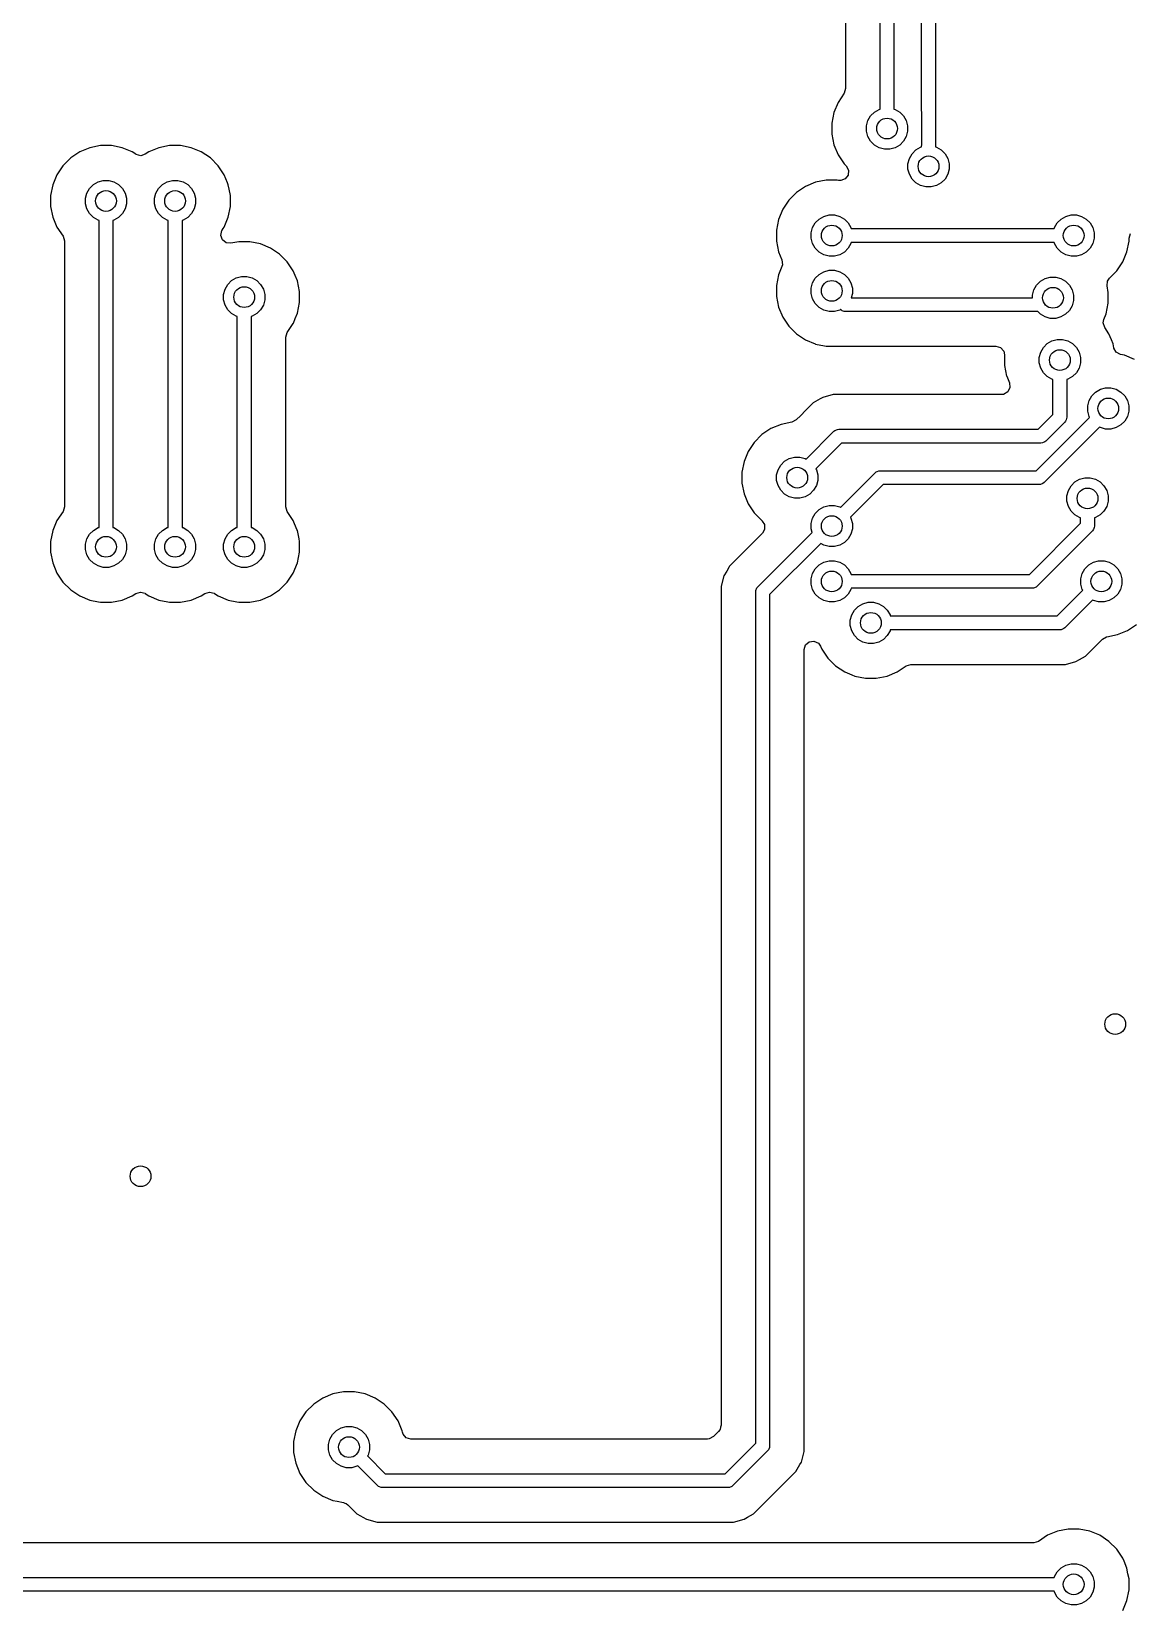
# Model space of a CAD drawing. Extents: x 2.56 to 8.39, y -5.65 to -1.26.
# Drawn here: x 5.863 to 6.488, y -4.028 to -3.132 of the extents above; entities that cross this region are included whole.
import ezdxf

# ---------------------------------------------------------------- set-up
doc = ezdxf.new("R2010")
doc.units = 0
doc.header["$MEASUREMENT"] = 0
doc.layers.add('BLACK', color=7, linetype='CONTINUOUS')

msp = doc.modelspace()

# ---------------------------------------------------------------- linework, layer by layer
at = {"layer": 'BLACK', "linetype": 'CONTINUOUS'}
for p, q in [((6.37008, -3.1773), (6.37008, -2.62209)), ((6.37795, -2.61815), (6.37795, -3.17694)), ((6.34646, -3.17607), (6.34646, -2.69061)), ((6.35433, -2.68898), (6.35433, -3.17607)), ((6.32675, -2.94763), (6.32675, -3.16432)), ((6.32593, -3.16703), (6.32246, -3.17221)), ((6.32598, -3.16696), (6.32593, -3.16703)), ((6.32675, -3.16432), (6.32598, -3.16696)), ((6.32009, -3.17795), (6.31888, -3.18404)), ((6.32246, -3.17221), (6.32009, -3.17795)), ((6.32009, -3.17795), (6.32009, -3.17795)), ((6.32246, -3.17221), (6.32246, -3.17221)), ((6.33948, -3.18262), (6.34102, -3.17995)), ((6.34102, -3.17995), (6.3432, -3.17777)), ((6.3432, -3.17777), (6.34587, -3.17623)), ((6.34587, -3.17623), (6.34646, -3.17607)), ((6.35433, -3.17607), (6.35491, -3.17623)), ((6.35491, -3.17623), (6.35758, -3.17777)), ((6.35758, -3.17777), (6.35976, -3.17995)), ((6.35976, -3.17995), (6.36131, -3.18262)), ((6.37012, -3.1777), (6.37008, -3.1773)), ((6.37012, -3.19658), (6.37012, -3.1777)), ((6.37795, -3.17694), (6.37799, -3.17734)), ((6.37799, -3.17734), (6.37799, -3.19694)), ((6.31888, -3.18404), (6.31888, -3.19025)), ((6.33868, -3.1856), (6.33948, -3.18262)), ((6.33868, -3.18868), (6.33868, -3.1856)), ((6.33948, -3.19166), (6.33868, -3.18868)), ((6.36131, -3.18262), (6.3621, -3.1856)), ((6.3621, -3.18868), (6.36131, -3.19166)), ((6.3621, -3.1856), (6.3621, -3.18868)), ((5.89632, -3.19804), (5.89058, -3.20042)), ((5.90241, -3.19683), (5.89632, -3.19804)), ((5.89632, -3.19804), (5.89632, -3.19804)), ((5.90862, -3.19683), (5.90241, -3.19683)), ((5.90241, -3.19683), (5.90241, -3.19683)), ((5.9147, -3.19804), (5.90862, -3.19683)), ((5.90862, -3.19683), (5.90862, -3.19683)), ((5.92044, -3.20042), (5.9147, -3.19804)), ((5.9147, -3.19804), (5.9147, -3.19804)), ((5.93569, -3.19804), (5.92995, -3.20042)), ((5.94178, -3.19683), (5.93569, -3.19804)), ((5.93569, -3.19804), (5.93569, -3.19804)), ((5.94799, -3.19683), (5.94178, -3.19683)), ((5.94178, -3.19683), (5.94178, -3.19683)), ((5.95407, -3.19804), (5.94799, -3.19683)), ((5.94799, -3.19683), (5.94799, -3.19683)), ((5.95981, -3.20042), (5.95407, -3.19804)), ((5.95407, -3.19804), (5.95407, -3.19804)), ((6.31888, -3.19025), (6.32009, -3.19633)), ((6.32009, -3.19633), (6.32009, -3.19633)), ((6.32009, -3.19633), (6.32246, -3.20207)), ((6.34102, -3.19433), (6.33948, -3.19166)), ((6.3432, -3.19651), (6.34102, -3.19433)), ((6.34587, -3.19805), (6.3432, -3.19651)), ((6.34885, -3.19885), (6.34587, -3.19805)), ((6.35491, -3.19805), (6.35194, -3.19885)), ((6.35758, -3.19651), (6.35491, -3.19805)), ((6.35976, -3.19433), (6.35758, -3.19651)), ((6.36131, -3.19166), (6.35976, -3.19433)), ((6.36683, -3.19929), (6.3695, -3.19775)), ((6.3695, -3.19775), (6.37008, -3.19759)), ((6.37008, -3.19698), (6.37012, -3.19658)), ((6.37008, -3.19759), (6.37008, -3.19698)), ((6.37799, -3.19694), (6.37795, -3.19734)), ((6.37795, -3.19734), (6.37795, -3.19759)), ((6.37795, -3.19759), (6.37854, -3.19775)), ((6.37854, -3.19775), (6.38121, -3.19929)), ((5.88542, -3.20387), (5.88103, -3.20826)), ((5.89058, -3.20042), (5.88542, -3.20387)), ((5.88542, -3.20387), (5.88542, -3.20387)), ((5.89058, -3.20042), (5.89058, -3.20042)), ((5.92248, -3.20178), (5.92044, -3.20042)), ((5.92044, -3.20042), (5.92044, -3.20042)), ((5.92263, -3.20188), (5.92248, -3.20178)), ((5.92528, -3.20261), (5.92263, -3.20188)), ((5.92791, -3.20178), (5.92528, -3.20261)), ((5.92995, -3.20042), (5.92791, -3.20178)), ((5.92995, -3.20042), (5.92995, -3.20042)), ((5.96497, -3.20387), (5.95981, -3.20042)), ((5.95981, -3.20042), (5.95981, -3.20042)), ((5.96936, -3.20826), (5.96497, -3.20387)), ((5.96497, -3.20387), (5.96497, -3.20387)), ((6.32246, -3.20207), (6.32246, -3.20207)), ((6.32246, -3.20207), (6.32591, -3.20723)), ((6.32591, -3.20723), (6.32591, -3.20723)), ((6.32591, -3.20723), (6.32709, -3.20841)), ((6.35194, -3.19885), (6.34885, -3.19885)), ((6.36231, -3.20712), (6.3631, -3.20414)), ((6.36231, -3.2102), (6.36231, -3.20712)), ((6.3631, -3.20414), (6.36465, -3.20147)), ((6.36465, -3.20147), (6.36683, -3.19929)), ((6.38121, -3.19929), (6.38339, -3.20147)), ((6.38339, -3.20147), (6.38493, -3.20414)), ((6.38493, -3.20414), (6.38573, -3.20712)), ((6.38573, -3.20712), (6.38573, -3.2102)), ((5.87758, -3.21342), (5.87521, -3.21915)), ((5.88103, -3.20826), (5.87758, -3.21342)), ((5.87758, -3.21342), (5.87758, -3.21342)), ((5.88103, -3.20826), (5.88103, -3.20826)), ((5.97281, -3.21342), (5.96936, -3.20826)), ((5.96936, -3.20826), (5.96936, -3.20826)), ((5.97474, -3.21808), (5.97281, -3.21342)), ((5.97281, -3.21342), (5.97281, -3.21342)), ((6.32657, -3.21577), (6.32399, -3.21673)), ((6.32822, -3.21357), (6.32657, -3.21577)), ((6.32709, -3.20841), (6.32841, -3.21083)), ((6.32841, -3.21083), (6.32822, -3.21357)), ((6.3631, -3.21318), (6.36231, -3.2102)), ((6.36465, -3.21585), (6.3631, -3.21318)), ((6.36683, -3.21803), (6.36465, -3.21585)), ((6.38339, -3.21585), (6.38121, -3.21803)), ((6.38493, -3.21318), (6.38339, -3.21585)), ((6.38573, -3.2102), (6.38493, -3.21318)), ((5.87521, -3.21915), (5.874, -3.22524)), ((5.87521, -3.21915), (5.87521, -3.21915)), ((5.8938, -3.2268), (5.8946, -3.22383)), ((5.8946, -3.22383), (5.89614, -3.22116)), ((5.89614, -3.22116), (5.89832, -3.21898)), ((5.89832, -3.21898), (5.90099, -3.21743)), ((5.90099, -3.21743), (5.90397, -3.21664)), ((5.90397, -3.21664), (5.90705, -3.21664)), ((5.90705, -3.21664), (5.91003, -3.21743)), ((5.91003, -3.21743), (5.9127, -3.21898)), ((5.9127, -3.21898), (5.91488, -3.22116)), ((5.91488, -3.22116), (5.91642, -3.22383)), ((5.91642, -3.22383), (5.91722, -3.2268)), ((5.93317, -3.2268), (5.93397, -3.22383)), ((5.93397, -3.22383), (5.93551, -3.22116)), ((5.93551, -3.22116), (5.93769, -3.21898)), ((5.93769, -3.21898), (5.94036, -3.21743)), ((5.94036, -3.21743), (5.94334, -3.21664)), ((5.94334, -3.21664), (5.94642, -3.21664)), ((5.94642, -3.21664), (5.9494, -3.21743)), ((5.9494, -3.21743), (5.95207, -3.21898)), ((5.95207, -3.21898), (5.95425, -3.22116)), ((5.95425, -3.22116), (5.95579, -3.22383)), ((5.95579, -3.22383), (5.95659, -3.2268)), ((5.97519, -3.21915), (5.97474, -3.21808)), ((5.97566, -3.22154), (5.97519, -3.21915)), ((5.9764, -3.22524), (5.97566, -3.22154)), ((6.29881, -3.22355), (6.29442, -3.22794)), ((6.30397, -3.2201), (6.29881, -3.22355)), ((6.29881, -3.22355), (6.29881, -3.22355)), ((6.3097, -3.21773), (6.30397, -3.2201)), ((6.30397, -3.2201), (6.30397, -3.2201)), ((6.30971, -3.21773), (6.3097, -3.21773)), ((6.31579, -3.21652), (6.30971, -3.21773)), ((6.322, -3.21652), (6.31579, -3.21652)), ((6.31579, -3.21652), (6.31579, -3.21652)), ((6.32269, -3.21665), (6.322, -3.21652)), ((6.322, -3.21652), (6.322, -3.21652)), ((6.32399, -3.21673), (6.32269, -3.21665)), ((6.3695, -3.21957), (6.36683, -3.21803)), ((6.37247, -3.22037), (6.3695, -3.21957)), ((6.37556, -3.22037), (6.37247, -3.22037)), ((6.37854, -3.21957), (6.37556, -3.22037)), ((6.38121, -3.21803), (6.37854, -3.21957)), ((5.874, -3.22524), (5.874, -3.23145)), ((5.874, -3.23145), (5.87521, -3.23754)), ((5.8938, -3.22989), (5.8938, -3.2268)), ((5.8946, -3.23287), (5.8938, -3.22989)), ((5.89614, -3.23554), (5.8946, -3.23287)), ((5.91642, -3.23287), (5.91488, -3.23554)), ((5.91722, -3.22989), (5.91642, -3.23287)), ((5.91722, -3.2268), (5.91722, -3.22989)), ((5.93317, -3.22989), (5.93317, -3.2268)), ((5.93397, -3.23287), (5.93317, -3.22989)), ((5.93551, -3.23554), (5.93397, -3.23287)), ((5.95579, -3.23287), (5.95425, -3.23554)), ((5.95659, -3.22989), (5.95579, -3.23287)), ((5.95659, -3.2268), (5.95659, -3.22989)), ((5.97519, -3.23754), (5.9764, -3.23145)), ((5.9764, -3.23145), (5.9764, -3.22524)), ((5.9764, -3.22524), (5.9764, -3.22524)), ((5.9764, -3.22524), (5.9764, -3.22524)), ((6.29097, -3.2331), (6.28859, -3.23884)), ((6.29442, -3.22794), (6.29097, -3.2331)), ((6.29097, -3.2331), (6.29097, -3.2331)), ((6.29442, -3.22794), (6.29442, -3.22794)), ((5.87521, -3.23754), (5.87521, -3.23754)), ((5.87521, -3.23754), (5.87758, -3.24327)), ((5.89832, -3.23772), (5.89614, -3.23554)), ((5.90099, -3.23926), (5.89832, -3.23772)), ((5.90157, -3.23941), (5.90099, -3.23926)), ((5.90157, -3.41413), (5.90157, -3.23941)), ((5.91003, -3.23926), (5.90945, -3.23941)), ((5.90945, -3.23941), (5.90945, -3.41413)), ((5.9127, -3.23772), (5.91003, -3.23926)), ((5.91488, -3.23554), (5.9127, -3.23772)), ((5.93769, -3.23772), (5.93551, -3.23554)), ((5.94036, -3.23926), (5.93769, -3.23772)), ((5.94094, -3.23941), (5.94036, -3.23926)), ((5.94094, -3.41413), (5.94094, -3.23941)), ((5.9494, -3.23926), (5.94882, -3.23941)), ((5.94882, -3.23941), (5.94882, -3.41413)), ((5.95207, -3.23772), (5.9494, -3.23926)), ((5.95425, -3.23554), (5.95207, -3.23772)), ((5.97281, -3.24327), (5.97519, -3.23754)), ((6.28859, -3.23884), (6.28738, -3.24493)), ((6.28859, -3.23884), (6.28859, -3.23884)), ((6.30799, -3.24351), (6.30953, -3.24084)), ((6.30953, -3.24084), (6.31171, -3.23866)), ((6.31171, -3.23866), (6.31438, -3.23712)), ((6.31438, -3.23712), (6.31736, -3.23632)), ((6.31736, -3.23632), (6.32044, -3.23632)), ((6.32044, -3.23632), (6.32342, -3.23712)), ((6.32342, -3.23712), (6.32609, -3.23866)), ((6.32609, -3.23866), (6.32827, -3.24084)), ((6.32827, -3.24084), (6.32981, -3.24351)), ((6.44578, -3.24351), (6.44732, -3.24084)), ((6.44732, -3.24084), (6.4495, -3.23866)), ((6.4495, -3.23866), (6.45217, -3.23712)), ((6.45217, -3.23712), (6.45515, -3.23632)), ((6.45515, -3.23632), (6.45823, -3.23632)), ((6.45823, -3.23632), (6.46121, -3.23712)), ((6.46121, -3.23712), (6.46388, -3.23866)), ((6.46388, -3.23866), (6.46606, -3.24084)), ((6.46606, -3.24084), (6.4676, -3.24351)), ((5.87758, -3.24327), (5.87758, -3.24328)), ((5.87758, -3.24328), (5.88105, -3.24846)), ((5.88105, -3.24846), (5.88187, -3.25108)), ((5.88187, -3.25108), (5.88187, -3.25117)), ((5.88187, -3.25117), (5.88187, -3.40237)), ((5.97088, -3.24791), (5.97152, -3.24523)), ((5.9718, -3.2505), (5.97088, -3.24791)), ((5.97152, -3.24523), (5.9717, -3.24494)), ((5.9717, -3.24494), (5.97232, -3.24401)), ((5.97397, -3.25219), (5.9718, -3.2505)), ((5.97232, -3.24401), (5.97281, -3.24327)), ((5.98115, -3.25156), (5.97671, -3.25244)), ((5.98736, -3.25156), (5.98115, -3.25156)), ((5.98115, -3.25156), (5.98115, -3.25156)), ((5.99344, -3.25277), (5.98736, -3.25156)), ((5.98736, -3.25156), (5.98736, -3.25156)), ((6.28738, -3.24493), (6.28738, -3.25114)), ((6.28738, -3.25114), (6.28859, -3.25722)), ((6.30719, -3.24649), (6.30799, -3.24351)), ((6.30719, -3.24957), (6.30719, -3.24649)), ((6.30799, -3.25255), (6.30719, -3.24957)), ((6.32981, -3.24351), (6.32997, -3.24409)), ((6.32997, -3.25197), (6.32981, -3.25255)), ((6.32997, -3.24409), (6.44562, -3.24409)), ((6.44562, -3.25197), (6.32997, -3.25197)), ((6.44562, -3.24409), (6.44578, -3.24351)), ((6.44578, -3.25255), (6.44562, -3.25197)), ((6.4676, -3.24351), (6.4684, -3.24649)), ((6.4684, -3.24957), (6.4676, -3.25255)), ((6.4684, -3.24649), (6.4684, -3.24957)), ((6.487, -3.25722), (6.48821, -3.25114)), ((6.48821, -3.24956), (6.48898, -3.24693)), ((6.48821, -3.25114), (6.48821, -3.24956)), ((5.97671, -3.25244), (5.97397, -3.25219)), ((5.99918, -3.25514), (5.99344, -3.25277)), ((5.99344, -3.25277), (5.99344, -3.25277)), ((6.00434, -3.25859), (5.99918, -3.25514)), ((5.99918, -3.25514), (5.99918, -3.25514)), ((6.00873, -3.26298), (6.00434, -3.25859)), ((6.00434, -3.25859), (6.00434, -3.25859)), ((6.28859, -3.25722), (6.28859, -3.25722)), ((6.28859, -3.25722), (6.29053, -3.26191)), ((6.30953, -3.25522), (6.30799, -3.25255)), ((6.31171, -3.2574), (6.30953, -3.25522)), ((6.31438, -3.25894), (6.31171, -3.2574)), ((6.31736, -3.25974), (6.31438, -3.25894)), ((6.32044, -3.25974), (6.31736, -3.25974)), ((6.32342, -3.25894), (6.32044, -3.25974)), ((6.32609, -3.2574), (6.32342, -3.25894)), ((6.32827, -3.25522), (6.32609, -3.2574)), ((6.32981, -3.25255), (6.32827, -3.25522)), ((6.44732, -3.25522), (6.44578, -3.25255)), ((6.4495, -3.2574), (6.44732, -3.25522)), ((6.45217, -3.25894), (6.4495, -3.2574)), ((6.45515, -3.25974), (6.45217, -3.25894)), ((6.45823, -3.25974), (6.45515, -3.25974)), ((6.46121, -3.25894), (6.45823, -3.25974)), ((6.46388, -3.2574), (6.46121, -3.25894)), ((6.46606, -3.25522), (6.46388, -3.2574)), ((6.4676, -3.25255), (6.46606, -3.25522)), ((6.48462, -3.26296), (6.487, -3.25722)), ((6.01218, -3.26814), (6.00873, -3.26298)), ((6.00873, -3.26298), (6.00873, -3.26298)), ((6.01328, -3.2708), (6.01218, -3.26814)), ((6.01218, -3.26814), (6.01218, -3.26814)), ((6.29053, -3.26565), (6.28859, -3.27033)), ((6.29053, -3.26191), (6.29083, -3.26465)), ((6.29083, -3.26465), (6.29053, -3.26565)), ((6.31171, -3.27016), (6.31438, -3.26862)), ((6.31438, -3.26862), (6.31736, -3.26782)), ((6.31736, -3.26782), (6.32044, -3.26782)), ((6.32044, -3.26782), (6.32342, -3.26862)), ((6.32342, -3.26862), (6.32609, -3.27016)), ((6.477, -3.27229), (6.48117, -3.26812)), ((6.48117, -3.26812), (6.48462, -3.26296)), ((5.97254, -3.28153), (5.97334, -3.27855)), ((5.97334, -3.27855), (5.97488, -3.27588)), ((5.97488, -3.27588), (5.97706, -3.2737)), ((5.97706, -3.2737), (5.97973, -3.27216)), ((5.97973, -3.27216), (5.98271, -3.27136)), ((5.98271, -3.27136), (5.98579, -3.27136)), ((5.98579, -3.27136), (5.98877, -3.27216)), ((5.98877, -3.27216), (5.99144, -3.2737)), ((5.99144, -3.2737), (5.99362, -3.27588)), ((5.99362, -3.27588), (5.99516, -3.27855)), ((5.99516, -3.27855), (5.99596, -3.28153)), ((6.01456, -3.27388), (6.01328, -3.2708)), ((6.01513, -3.27678), (6.01456, -3.27388)), ((6.01577, -3.27997), (6.01513, -3.27678)), ((6.28859, -3.27034), (6.28738, -3.27642)), ((6.28738, -3.27642), (6.28738, -3.28263)), ((6.28859, -3.27033), (6.28859, -3.27034)), ((6.30719, -3.27799), (6.30799, -3.27501)), ((6.30719, -3.28107), (6.30719, -3.27799)), ((6.30799, -3.27501), (6.30953, -3.27234)), ((6.30953, -3.27234), (6.31171, -3.27016)), ((6.32609, -3.27016), (6.32827, -3.27234)), ((6.32827, -3.27234), (6.32981, -3.27501)), ((6.32981, -3.27501), (6.33061, -3.27799)), ((6.33061, -3.27799), (6.33061, -3.28107)), ((6.43317, -3.28192), (6.43397, -3.27894)), ((6.43397, -3.27894), (6.43551, -3.27627)), ((6.43551, -3.27627), (6.43769, -3.27409)), ((6.43769, -3.27409), (6.44036, -3.27255)), ((6.44036, -3.27255), (6.44334, -3.27175)), ((6.44334, -3.27175), (6.44642, -3.27175)), ((6.44642, -3.27175), (6.4494, -3.27255)), ((6.4494, -3.27255), (6.45207, -3.27409)), ((6.45207, -3.27409), (6.45425, -3.27627)), ((6.45425, -3.27627), (6.45579, -3.27894)), ((6.45579, -3.27894), (6.45659, -3.28192)), ((6.47567, -3.27669), (6.47591, -3.27395)), ((6.4764, -3.28036), (6.47567, -3.27669)), ((6.47591, -3.27395), (6.477, -3.27229)), ((5.97254, -3.28461), (5.97254, -3.28153)), ((5.97334, -3.28759), (5.97254, -3.28461)), ((5.97488, -3.29026), (5.97334, -3.28759)), ((5.99516, -3.28759), (5.99362, -3.29026)), ((5.99596, -3.28461), (5.99516, -3.28759)), ((5.99596, -3.28153), (5.99596, -3.28461)), ((6.01456, -3.29226), (6.01577, -3.28617)), ((6.01577, -3.28617), (6.01577, -3.27997)), ((6.01577, -3.27997), (6.01577, -3.27997)), ((6.01577, -3.27997), (6.01577, -3.27997)), ((6.28738, -3.28263), (6.28859, -3.28872)), ((6.30799, -3.28405), (6.30719, -3.28107)), ((6.30953, -3.28672), (6.30799, -3.28405)), ((6.31171, -3.2889), (6.30953, -3.28672)), ((6.33061, -3.28107), (6.32997, -3.28346)), ((6.32997, -3.28346), (6.43317, -3.28346)), ((6.43317, -3.28346), (6.43317, -3.28192)), ((6.45659, -3.28501), (6.45579, -3.28798)), ((6.45659, -3.28192), (6.45659, -3.28501)), ((6.47519, -3.29266), (6.4764, -3.28657)), ((6.4764, -3.28657), (6.4764, -3.28036)), ((6.4764, -3.28036), (6.4764, -3.28036)), ((5.97706, -3.29244), (5.97488, -3.29026)), ((5.97973, -3.29398), (5.97706, -3.29244)), ((5.98031, -3.29414), (5.97973, -3.29398)), ((5.98031, -3.41413), (5.98031, -3.29414)), ((5.98877, -3.29398), (5.98819, -3.29414)), ((5.98819, -3.29414), (5.98819, -3.41413)), ((5.99144, -3.29244), (5.98877, -3.29398)), ((5.99362, -3.29026), (5.99144, -3.29244)), ((6.01225, -3.29783), (6.01335, -3.29517)), ((6.01335, -3.29517), (6.01456, -3.29226)), ((6.28859, -3.28872), (6.28859, -3.28872)), ((6.28859, -3.28872), (6.29097, -3.29446)), ((6.29097, -3.29446), (6.29097, -3.29446)), ((6.29097, -3.29446), (6.29442, -3.29962)), ((6.31438, -3.29044), (6.31171, -3.2889)), ((6.31736, -3.29124), (6.31438, -3.29044)), ((6.32044, -3.29124), (6.31736, -3.29124)), ((6.32342, -3.29044), (6.32044, -3.29124)), ((6.32394, -3.29014), (6.32342, -3.29044)), ((6.32399, -3.29019), (6.32394, -3.29014)), ((6.32458, -3.29068), (6.32399, -3.29019)), ((6.32487, -3.29079), (6.32458, -3.29068)), ((6.326, -3.29126), (6.32487, -3.29079)), ((6.32677, -3.29134), (6.326, -3.29126)), ((6.4362, -3.29134), (6.32677, -3.29134)), ((6.43769, -3.29283), (6.4362, -3.29134)), ((6.44036, -3.29438), (6.43769, -3.29283)), ((6.44334, -3.29517), (6.44036, -3.29438)), ((6.44642, -3.29517), (6.44334, -3.29517)), ((6.4494, -3.29438), (6.44642, -3.29517)), ((6.45207, -3.29283), (6.4494, -3.29438)), ((6.45425, -3.29065), (6.45207, -3.29283)), ((6.45579, -3.28798), (6.45425, -3.29065)), ((6.47352, -3.29774), (6.47389, -3.29579)), ((6.47389, -3.29579), (6.47519, -3.29266)), ((6.00789, -3.3059), (6.00867, -3.30326)), ((6.00867, -3.30326), (6.00872, -3.30318)), ((6.00872, -3.30318), (6.01018, -3.30099)), ((6.01018, -3.30099), (6.01218, -3.298)), ((6.01218, -3.298), (6.01225, -3.29783)), ((6.29442, -3.29962), (6.29442, -3.29962)), ((6.29442, -3.29962), (6.29881, -3.30401)), ((6.29881, -3.30401), (6.29881, -3.30401)), ((6.29881, -3.30401), (6.30397, -3.30746)), ((6.47434, -3.30037), (6.47352, -3.29774)), ((6.47675, -3.30397), (6.47434, -3.30037)), ((6.47819, -3.30746), (6.47675, -3.30397)), ((6.47675, -3.30397), (6.47675, -3.30397)), ((6.00789, -3.40237), (6.00789, -3.3059)), ((6.30397, -3.30746), (6.30397, -3.30746)), ((6.30397, -3.30746), (6.3094, -3.3097)), ((6.3094, -3.3097), (6.3097, -3.30983)), ((6.3097, -3.30983), (6.31484, -3.31085)), ((6.31484, -3.31085), (6.31579, -3.31104)), ((6.31579, -3.31104), (6.31579, -3.31104)), ((6.31579, -3.31104), (6.31579, -3.31104)), ((6.31579, -3.31104), (6.322, -3.31104)), ((6.322, -3.31104), (6.32224, -3.31102)), ((6.32224, -3.31102), (6.32224, -3.31106)), ((6.32224, -3.31106), (6.32346, -3.31102)), ((6.32346, -3.31102), (6.32366, -3.31104)), ((6.32366, -3.31104), (6.32366, -3.31104)), ((6.32366, -3.31104), (6.32366, -3.31104)), ((6.32366, -3.31104), (6.41242, -3.31104)), ((6.41242, -3.31104), (6.41506, -3.31182)), ((6.41506, -3.31182), (6.41686, -3.3139)), ((6.41686, -3.3139), (6.4173, -3.31593)), ((6.43711, -3.31736), (6.43791, -3.31438)), ((6.43791, -3.31438), (6.43945, -3.31171)), ((6.43945, -3.31171), (6.44163, -3.30953)), ((6.44163, -3.30953), (6.4443, -3.30799)), ((6.4443, -3.30799), (6.44728, -3.30719)), ((6.44728, -3.30719), (6.45036, -3.30719)), ((6.45036, -3.30719), (6.45334, -3.30799)), ((6.45334, -3.30799), (6.45601, -3.30953)), ((6.45601, -3.30953), (6.45819, -3.31171)), ((6.45819, -3.31171), (6.45973, -3.31438)), ((6.45973, -3.31438), (6.46053, -3.31736)), ((6.47912, -3.3097), (6.47819, -3.30746)), ((6.47956, -3.31188), (6.47912, -3.3097)), ((6.47959, -3.31205), (6.47956, -3.31188)), ((6.48095, -3.31444), (6.47959, -3.31205)), ((6.48339, -3.31572), (6.48095, -3.31444)), ((6.4173, -3.31593), (6.4173, -3.322)), ((6.4173, -3.322), (6.41849, -3.32798)), ((6.43711, -3.32044), (6.43711, -3.31736)), ((6.43791, -3.32342), (6.43711, -3.32044)), ((6.43945, -3.32609), (6.43791, -3.32342)), ((6.45973, -3.32342), (6.45819, -3.32609)), ((6.46053, -3.32044), (6.45973, -3.32342)), ((6.46053, -3.31736), (6.46053, -3.32044)), ((6.48557, -3.31615), (6.48339, -3.31572)), ((6.49131, -3.31853), (6.48557, -3.31615)), ((6.48557, -3.31615), (6.48557, -3.31615)), ((6.41849, -3.32798), (6.41851, -3.32809)), ((6.41851, -3.32809), (6.41965, -3.33084)), ((6.41965, -3.33084), (6.42006, -3.33181)), ((6.42006, -3.33181), (6.42035, -3.33455)), ((6.44163, -3.32827), (6.43945, -3.32609)), ((6.4443, -3.32981), (6.44163, -3.32827)), ((6.44488, -3.32997), (6.4443, -3.32981)), ((6.44488, -3.34982), (6.44488, -3.32997)), ((6.45334, -3.32981), (6.45276, -3.32997)), ((6.45276, -3.32997), (6.45276, -3.35145)), ((6.45601, -3.32827), (6.45334, -3.32981)), ((6.45819, -3.32609), (6.45601, -3.32827)), ((6.31222, -3.34104), (6.30832, -3.34329)), ((6.31371, -3.34017), (6.31222, -3.34104)), ((6.31222, -3.34104), (6.31222, -3.34104)), ((6.31972, -3.33856), (6.31371, -3.34017)), ((6.41555, -3.33856), (6.31972, -3.33856)), ((6.41675, -3.33841), (6.41555, -3.33856)), ((6.41912, -3.33701), (6.41675, -3.33841)), ((6.42035, -3.33455), (6.41912, -3.33701)), ((6.46547, -3.34194), (6.46701, -3.33927)), ((6.46701, -3.33927), (6.46919, -3.33709)), ((6.46919, -3.33709), (6.47186, -3.33554)), ((6.47186, -3.33554), (6.47484, -3.33475)), ((6.47484, -3.33475), (6.47792, -3.33475)), ((6.47792, -3.33475), (6.4809, -3.33554)), ((6.4809, -3.33554), (6.48357, -3.33709)), ((6.48357, -3.33709), (6.48575, -3.33927)), ((6.48575, -3.33927), (6.48729, -3.34194)), ((6.30121, -3.35039), (6.29864, -3.35297)), ((6.30392, -3.34769), (6.30121, -3.35039)), ((6.30832, -3.34329), (6.30392, -3.34769)), ((6.30392, -3.34769), (6.30392, -3.34769)), ((6.30392, -3.34769), (6.30392, -3.34769)), ((6.30832, -3.34329), (6.30832, -3.34329)), ((6.43643, -3.35827), (6.44488, -3.34982)), ((6.46467, -3.34492), (6.46547, -3.34194)), ((6.46467, -3.348), (6.46467, -3.34492)), ((6.46547, -3.35098), (6.46467, -3.348)), ((6.48729, -3.34194), (6.48809, -3.34492)), ((6.48809, -3.348), (6.48729, -3.35098)), ((6.48809, -3.34492), (6.48809, -3.348)), ((6.28428, -3.3579), (6.27912, -3.36135)), ((6.29002, -3.35552), (6.28428, -3.3579)), ((6.28428, -3.3579), (6.28428, -3.3579)), ((6.29614, -3.35431), (6.29002, -3.35552)), ((6.29002, -3.35552), (6.29002, -3.35552)), ((6.29622, -3.35429), (6.29614, -3.35431)), ((6.29864, -3.35297), (6.29622, -3.35429)), ((6.30426, -3.37522), (6.32005, -3.35942)), ((6.32005, -3.35942), (6.32065, -3.35893)), ((6.32065, -3.35893), (6.32207, -3.35834)), ((6.32207, -3.35834), (6.32283, -3.35827)), ((6.32283, -3.35827), (6.43643, -3.35827)), ((6.43538, -3.38189), (6.46577, -3.3515)), ((6.47134, -3.35707), (6.43979, -3.38861)), ((6.4516, -3.35423), (6.44085, -3.36499)), ((6.45209, -3.35364), (6.4516, -3.35423)), ((6.45238, -3.35294), (6.45209, -3.35364)), ((6.45268, -3.35222), (6.45238, -3.35294)), ((6.45276, -3.35145), (6.45268, -3.35222)), ((6.46577, -3.3515), (6.46547, -3.35098)), ((6.47186, -3.35737), (6.47134, -3.35707)), ((6.47484, -3.35817), (6.47186, -3.35737)), ((6.47792, -3.35817), (6.47484, -3.35817)), ((6.4809, -3.35737), (6.47792, -3.35817)), ((6.48357, -3.35583), (6.4809, -3.35737)), ((6.48575, -3.35365), (6.48357, -3.35583)), ((6.48729, -3.35098), (6.48575, -3.35365)), ((6.27473, -3.36574), (6.27128, -3.3709)), ((6.27912, -3.36135), (6.27473, -3.36574)), ((6.27473, -3.36574), (6.27473, -3.36574)), ((6.27912, -3.36135), (6.27912, -3.36135)), ((6.32447, -3.36614), (6.30982, -3.38078)), ((6.43806, -3.36614), (6.32447, -3.36614)), ((6.43883, -3.36607), (6.43806, -3.36614)), ((6.44025, -3.36548), (6.43883, -3.36607)), ((6.44085, -3.36499), (6.44025, -3.36548)), ((6.26891, -3.37663), (6.2677, -3.38272)), ((6.27128, -3.3709), (6.26891, -3.37663)), ((6.26891, -3.37663), (6.26891, -3.37663)), ((6.27128, -3.3709), (6.27128, -3.3709)), ((6.28984, -3.37864), (6.29202, -3.37646)), ((6.29202, -3.37646), (6.29469, -3.37491)), ((6.29469, -3.37491), (6.29767, -3.37412)), ((6.29767, -3.37412), (6.30075, -3.37412)), ((6.30075, -3.37412), (6.30373, -3.37491)), ((6.30373, -3.37491), (6.30426, -3.37522)), ((6.2677, -3.38272), (6.2677, -3.38893)), ((6.2875, -3.38429), (6.2883, -3.38131)), ((6.2875, -3.38737), (6.2875, -3.38429)), ((6.2883, -3.38131), (6.28984, -3.37864)), ((6.30982, -3.38078), (6.31012, -3.38131)), ((6.31012, -3.38131), (6.31092, -3.38429)), ((6.31092, -3.38429), (6.31092, -3.38737)), ((6.32394, -3.40278), (6.34367, -3.38304)), ((6.34367, -3.38304), (6.34427, -3.38255)), ((6.34427, -3.38255), (6.34468, -3.38238)), ((6.34468, -3.38238), (6.34569, -3.38197)), ((6.34569, -3.38197), (6.34646, -3.38189)), ((6.34646, -3.38189), (6.43538, -3.38189)), ((6.46005, -3.38673), (6.46303, -3.38593)), ((6.46303, -3.38593), (6.46611, -3.38593)), ((6.46611, -3.38593), (6.46909, -3.38673)), ((6.2677, -3.38893), (6.26891, -3.39502)), ((6.26891, -3.39502), (6.26891, -3.39502)), ((6.26891, -3.39502), (6.27128, -3.40075)), ((6.2883, -3.39035), (6.2875, -3.38737)), ((6.28984, -3.39302), (6.2883, -3.39035)), ((6.29202, -3.3952), (6.28984, -3.39302)), ((6.29469, -3.39674), (6.29202, -3.3952)), ((6.3064, -3.3952), (6.30373, -3.39674)), ((6.30858, -3.39302), (6.3064, -3.3952)), ((6.31012, -3.39035), (6.30858, -3.39302)), ((6.31092, -3.38737), (6.31012, -3.39035)), ((6.34809, -3.38976), (6.32951, -3.40834)), ((6.43701, -3.38976), (6.34809, -3.38976)), ((6.43778, -3.38969), (6.43701, -3.38976)), ((6.4392, -3.3891), (6.43778, -3.38969)), ((6.43979, -3.38861), (6.4392, -3.3891)), ((6.45286, -3.3961), (6.45365, -3.39312)), ((6.45365, -3.39312), (6.4552, -3.39045)), ((6.4552, -3.39045), (6.45738, -3.38827)), ((6.45738, -3.38827), (6.46005, -3.38673)), ((6.46909, -3.38673), (6.47176, -3.38827)), ((6.47176, -3.38827), (6.47394, -3.39045)), ((6.47394, -3.39045), (6.47548, -3.39312)), ((6.47548, -3.39312), (6.47628, -3.3961)), ((5.88187, -3.40237), (5.8811, -3.40501)), ((6.00789, -3.40246), (6.00789, -3.40237)), ((6.00872, -3.40508), (6.00789, -3.40246)), ((6.27128, -3.40075), (6.27128, -3.40076)), ((6.27128, -3.40076), (6.27473, -3.40592)), ((6.29767, -3.39754), (6.29469, -3.39674)), ((6.30075, -3.39754), (6.29767, -3.39754)), ((6.30373, -3.39674), (6.30075, -3.39754)), ((6.30953, -3.4062), (6.31171, -3.40402)), ((6.31171, -3.40402), (6.31438, -3.40247)), ((6.31438, -3.40247), (6.31736, -3.40168)), ((6.31736, -3.40168), (6.32044, -3.40168)), ((6.32044, -3.40168), (6.32342, -3.40247)), ((6.32342, -3.40247), (6.32394, -3.40278)), ((6.45286, -3.39918), (6.45286, -3.3961)), ((6.45365, -3.40216), (6.45286, -3.39918)), ((6.4552, -3.40483), (6.45365, -3.40216)), ((6.47548, -3.40216), (6.47394, -3.40483)), ((6.47628, -3.39918), (6.47548, -3.40216)), ((6.47628, -3.3961), (6.47628, -3.39918)), ((5.87758, -3.41027), (5.87521, -3.416)), ((5.88105, -3.40508), (5.87758, -3.41027)), ((5.87758, -3.41027), (5.87758, -3.41027)), ((5.8811, -3.40501), (5.88105, -3.40508)), ((6.01218, -3.41027), (6.00872, -3.40508)), ((6.01425, -3.41527), (6.01218, -3.41027)), ((6.01218, -3.41027), (6.01218, -3.41027)), ((6.27473, -3.40592), (6.27473, -3.40592)), ((6.27473, -3.40592), (6.27929, -3.41048)), ((6.27929, -3.41048), (6.27924, -3.41053)), ((6.27924, -3.41053), (6.2806, -3.41252)), ((6.2806, -3.41252), (6.28067, -3.41527)), ((6.30719, -3.41184), (6.30799, -3.40887)), ((6.30719, -3.41493), (6.30719, -3.41184)), ((6.30799, -3.40887), (6.30953, -3.4062)), ((6.32951, -3.40834), (6.32981, -3.40887)), ((6.32981, -3.40887), (6.33061, -3.41184)), ((6.33061, -3.41184), (6.33061, -3.41493)), ((6.43144, -3.44094), (6.46063, -3.41175)), ((6.45738, -3.40701), (6.4552, -3.40483)), ((6.46005, -3.40855), (6.45738, -3.40701)), ((6.46063, -3.40871), (6.46005, -3.40855)), ((6.46063, -3.41175), (6.46063, -3.40871)), ((6.46909, -3.40855), (6.4685, -3.40871)), ((6.4685, -3.40871), (6.4685, -3.41339)), ((6.47176, -3.40701), (6.46909, -3.40855)), ((6.47394, -3.40483), (6.47176, -3.40701)), ((5.87521, -3.416), (5.874, -3.42209)), ((5.874, -3.42209), (5.874, -3.4283)), ((5.87521, -3.416), (5.87521, -3.416)), ((5.8938, -3.42366), (5.8946, -3.42068)), ((5.8946, -3.42068), (5.89614, -3.41801)), ((5.89614, -3.41801), (5.89832, -3.41583)), ((5.89832, -3.41583), (5.90099, -3.41428)), ((5.90099, -3.41428), (5.90157, -3.41413)), ((5.90945, -3.41413), (5.91003, -3.41428)), ((5.91003, -3.41428), (5.9127, -3.41583)), ((5.9127, -3.41583), (5.91488, -3.41801)), ((5.91488, -3.41801), (5.91642, -3.42068)), ((5.91642, -3.42068), (5.91722, -3.42366)), ((5.93317, -3.42366), (5.93397, -3.42068)), ((5.93397, -3.42068), (5.93551, -3.41801)), ((5.93551, -3.41801), (5.93769, -3.41583)), ((5.93769, -3.41583), (5.94036, -3.41428)), ((5.94036, -3.41428), (5.94094, -3.41413)), ((5.94882, -3.41413), (5.9494, -3.41428)), ((5.9494, -3.41428), (5.95207, -3.41583)), ((5.95207, -3.41583), (5.95425, -3.41801)), ((5.95425, -3.41801), (5.95579, -3.42068)), ((5.95579, -3.42068), (5.95659, -3.42366)), ((5.97254, -3.42366), (5.97334, -3.42068)), ((5.97334, -3.42068), (5.97488, -3.41801)), ((5.97488, -3.41801), (5.97706, -3.41583)), ((5.97706, -3.41583), (5.97973, -3.41428)), ((5.97973, -3.41428), (5.98031, -3.41413)), ((5.98819, -3.41413), (5.98877, -3.41428)), ((5.98877, -3.41428), (5.99144, -3.41583)), ((5.99144, -3.41583), (5.99362, -3.41801)), ((5.99362, -3.41801), (5.99516, -3.42068)), ((5.99516, -3.42068), (5.99596, -3.42366)), ((6.01456, -3.416), (6.01425, -3.41527)), ((6.0155, -3.42073), (6.01456, -3.416)), ((6.01577, -3.42209), (6.0155, -3.42073)), ((6.01577, -3.4283), (6.01577, -3.42209)), ((6.01577, -3.42209), (6.01577, -3.42209)), ((6.01577, -3.42209), (6.01577, -3.42209)), ((6.27941, -3.41748), (6.26501, -3.43187)), ((6.27674, -3.44801), (6.30774, -3.41701)), ((6.28067, -3.41527), (6.27941, -3.41748)), ((6.30774, -3.41701), (6.30719, -3.41493)), ((6.32827, -3.42058), (6.32609, -3.42276)), ((6.32981, -3.41791), (6.32827, -3.42058)), ((6.33061, -3.41493), (6.32981, -3.41791)), ((6.46735, -3.41617), (6.43585, -3.44767)), ((6.46784, -3.41557), (6.46735, -3.41617)), ((6.46796, -3.41527), (6.46784, -3.41557)), ((6.46843, -3.41415), (6.46796, -3.41527)), ((6.4685, -3.41339), (6.46843, -3.41415)), ((5.874, -3.4283), (5.87521, -3.43439)), ((5.8938, -3.42674), (5.8938, -3.42366)), ((5.8946, -3.42972), (5.8938, -3.42674)), ((5.89614, -3.43239), (5.8946, -3.42972)), ((5.91642, -3.42972), (5.91488, -3.43239)), ((5.91722, -3.42674), (5.91642, -3.42972)), ((5.91722, -3.42366), (5.91722, -3.42674)), ((5.93317, -3.42674), (5.93317, -3.42366)), ((5.93397, -3.42972), (5.93317, -3.42674)), ((5.93551, -3.43239), (5.93397, -3.42972)), ((5.95579, -3.42972), (5.95425, -3.43239)), ((5.95659, -3.42674), (5.95579, -3.42972)), ((5.95659, -3.42366), (5.95659, -3.42674)), ((5.97254, -3.42674), (5.97254, -3.42366)), ((5.97334, -3.42972), (5.97254, -3.42674)), ((5.97488, -3.43239), (5.97334, -3.42972)), ((5.99516, -3.42972), (5.99362, -3.43239)), ((5.99596, -3.42674), (5.99516, -3.42972)), ((5.99596, -3.42366), (5.99596, -3.42674)), ((6.01456, -3.43439), (6.01577, -3.4283)), ((6.31261, -3.42328), (6.28346, -3.45242)), ((6.31438, -3.4243), (6.31261, -3.42328)), ((6.31736, -3.4251), (6.31438, -3.4243)), ((6.32044, -3.4251), (6.31736, -3.4251)), ((6.32342, -3.4243), (6.32044, -3.4251)), ((6.32609, -3.42276), (6.32342, -3.4243)), ((5.87521, -3.43439), (5.87521, -3.43439)), ((5.87521, -3.43439), (5.87758, -3.44012)), ((5.87758, -3.44012), (5.87758, -3.44013)), ((5.87758, -3.44013), (5.88103, -3.44529)), ((5.89832, -3.43457), (5.89614, -3.43239)), ((5.90099, -3.43611), (5.89832, -3.43457)), ((5.90397, -3.43691), (5.90099, -3.43611)), ((5.90705, -3.43691), (5.90397, -3.43691)), ((5.91003, -3.43611), (5.90705, -3.43691)), ((5.9127, -3.43457), (5.91003, -3.43611)), ((5.91488, -3.43239), (5.9127, -3.43457)), ((5.93769, -3.43457), (5.93551, -3.43239)), ((5.94036, -3.43611), (5.93769, -3.43457)), ((5.94334, -3.43691), (5.94036, -3.43611)), ((5.94642, -3.43691), (5.94334, -3.43691)), ((5.9494, -3.43611), (5.94642, -3.43691)), ((5.95207, -3.43457), (5.9494, -3.43611)), ((5.95425, -3.43239), (5.95207, -3.43457)), ((5.97706, -3.43457), (5.97488, -3.43239)), ((5.97973, -3.43611), (5.97706, -3.43457)), ((5.98271, -3.43691), (5.97973, -3.43611)), ((5.98579, -3.43691), (5.98271, -3.43691)), ((5.98877, -3.43611), (5.98579, -3.43691)), ((5.99144, -3.43457), (5.98877, -3.43611)), ((5.99362, -3.43239), (5.99144, -3.43457)), ((6.00873, -3.44529), (6.01218, -3.44013)), ((6.01218, -3.44013), (6.01456, -3.43439)), ((6.25904, -3.439), (6.2575, -3.44166)), ((6.26038, -3.43668), (6.25904, -3.439)), ((6.26061, -3.43627), (6.26038, -3.43668)), ((6.26501, -3.43187), (6.26061, -3.43627)), ((6.26061, -3.43627), (6.26061, -3.43627)), ((6.30799, -3.44036), (6.30953, -3.43769)), ((6.30953, -3.43769), (6.31171, -3.43551)), ((6.31171, -3.43551), (6.31438, -3.43397)), ((6.31438, -3.43397), (6.31736, -3.43317)), ((6.31736, -3.43317), (6.32044, -3.43317)), ((6.32044, -3.43317), (6.32342, -3.43397)), ((6.32342, -3.43397), (6.32609, -3.43551)), ((6.32609, -3.43551), (6.32827, -3.43769)), ((6.32827, -3.43769), (6.32981, -3.44036)), ((6.46153, -3.44036), (6.46307, -3.43769)), ((6.46307, -3.43769), (6.46525, -3.43551)), ((6.46525, -3.43551), (6.46792, -3.43397)), ((6.46792, -3.43397), (6.4709, -3.43317)), ((6.4709, -3.43317), (6.47398, -3.43317)), ((6.47398, -3.43317), (6.47696, -3.43397)), ((6.47696, -3.43397), (6.47963, -3.43551)), ((6.47963, -3.43551), (6.48181, -3.43769)), ((6.48181, -3.43769), (6.48335, -3.44036)), ((5.88103, -3.44529), (5.88103, -3.44529)), ((5.88103, -3.44529), (5.88542, -3.44968)), ((6.00434, -3.44968), (6.00873, -3.44529)), ((6.2575, -3.44166), (6.25589, -3.44768)), ((6.25589, -3.44768), (6.25589, -3.44768)), ((6.25589, -3.44768), (6.25589, -3.4543)), ((6.27567, -3.45002), (6.27625, -3.4486)), ((6.27625, -3.4486), (6.27674, -3.44801)), ((6.30719, -3.44334), (6.30799, -3.44036)), ((6.30719, -3.44642), (6.30719, -3.44334)), ((6.30799, -3.4494), (6.30719, -3.44642)), ((6.32981, -3.44036), (6.32997, -3.44094)), ((6.32997, -3.44882), (6.32981, -3.4494)), ((6.32997, -3.44094), (6.43144, -3.44094)), ((6.43307, -3.44882), (6.32997, -3.44882)), ((6.43384, -3.44874), (6.43307, -3.44882)), ((6.43526, -3.44816), (6.43384, -3.44874)), ((6.43585, -3.44767), (6.43526, -3.44816)), ((6.46073, -3.44334), (6.46153, -3.44036)), ((6.46073, -3.44642), (6.46073, -3.44334)), ((6.46153, -3.4494), (6.46073, -3.44642)), ((6.48335, -3.44036), (6.48415, -3.44334)), ((6.48415, -3.44642), (6.48335, -3.4494)), ((6.48415, -3.44334), (6.48415, -3.44642)), ((5.88542, -3.44968), (5.88542, -3.44968)), ((5.88542, -3.44968), (5.89058, -3.45313)), ((5.89058, -3.45313), (5.89058, -3.45313)), ((5.89058, -3.45313), (5.89632, -3.4555)), ((5.89632, -3.4555), (5.89632, -3.4555)), ((5.89632, -3.4555), (5.90134, -3.4565)), ((5.90134, -3.4565), (5.90241, -3.45671)), ((5.90241, -3.45671), (5.90241, -3.45671)), ((5.90241, -3.45671), (5.90241, -3.45671)), ((5.90241, -3.45671), (5.90862, -3.45671)), ((5.90862, -3.45671), (5.9147, -3.4555)), ((5.90862, -3.45671), (5.90862, -3.45671)), ((5.9147, -3.4555), (5.92044, -3.45313)), ((5.92044, -3.45313), (5.92248, -3.45176)), ((5.92248, -3.45176), (5.92511, -3.45094)), ((5.92511, -3.45094), (5.92776, -3.45167)), ((5.92776, -3.45167), (5.92791, -3.45176)), ((5.92791, -3.45176), (5.92995, -3.45313)), ((5.92995, -3.45313), (5.92995, -3.45313)), ((5.92995, -3.45313), (5.92995, -3.45313)), ((5.92995, -3.45313), (5.93569, -3.4555)), ((5.93569, -3.4555), (5.93569, -3.4555)), ((5.93569, -3.4555), (5.94071, -3.4565)), ((5.94071, -3.4565), (5.94178, -3.45671)), ((5.94178, -3.45671), (5.94178, -3.45671)), ((5.94178, -3.45671), (5.94178, -3.45671)), ((5.94178, -3.45671), (5.94799, -3.45671)), ((5.94799, -3.45671), (5.95407, -3.4555)), ((5.94799, -3.45671), (5.94799, -3.45671)), ((5.95407, -3.4555), (5.95981, -3.45313)), ((5.95981, -3.45313), (5.96185, -3.45176)), ((5.96185, -3.45176), (5.96448, -3.45094)), ((5.96448, -3.45094), (5.96713, -3.45167)), ((5.96713, -3.45167), (5.96728, -3.45176)), ((5.96728, -3.45176), (5.96932, -3.45313)), ((5.96932, -3.45313), (5.96932, -3.45313)), ((5.96932, -3.45313), (5.96932, -3.45313)), ((5.96932, -3.45313), (5.97506, -3.4555)), ((5.97506, -3.4555), (5.97506, -3.4555)), ((5.97506, -3.4555), (5.98008, -3.4565)), ((5.98008, -3.4565), (5.98115, -3.45671)), ((5.98115, -3.45671), (5.98115, -3.45671)), ((5.98115, -3.45671), (5.98115, -3.45671)), ((5.98115, -3.45671), (5.98736, -3.45671)), ((5.98736, -3.45671), (5.99344, -3.4555)), ((5.98736, -3.45671), (5.98736, -3.45671)), ((5.99344, -3.4555), (5.99918, -3.45313)), ((5.99918, -3.45313), (6.00434, -3.44968)), ((6.25589, -3.4543), (6.25589, -3.4543)), ((6.25589, -3.4543), (6.25589, -3.92519)), ((6.27559, -3.45079), (6.27567, -3.45002)), ((6.27559, -3.93538), (6.27559, -3.45079)), ((6.28346, -3.45242), (6.28346, -3.93701)), ((6.30953, -3.45207), (6.30799, -3.4494)), ((6.31171, -3.45425), (6.30953, -3.45207)), ((6.31438, -3.45579), (6.31171, -3.45425)), ((6.31736, -3.45659), (6.31438, -3.45579)), ((6.32044, -3.45659), (6.31736, -3.45659)), ((6.32342, -3.45579), (6.32044, -3.45659)), ((6.32609, -3.45425), (6.32342, -3.45579)), ((6.32827, -3.45207), (6.32609, -3.45425)), ((6.32981, -3.4494), (6.32827, -3.45207)), ((6.33398, -3.45913), (6.33665, -3.45759)), ((6.33665, -3.45759), (6.33963, -3.45679)), ((6.33963, -3.45679), (6.34271, -3.45679)), ((6.34271, -3.45679), (6.34569, -3.45759)), ((6.34569, -3.45759), (6.34836, -3.45913)), ((6.44719, -3.46457), (6.46183, -3.44992)), ((6.4674, -3.45549), (6.4516, -3.47129)), ((6.46183, -3.44992), (6.46153, -3.4494)), ((6.46792, -3.45579), (6.4674, -3.45549)), ((6.4709, -3.45659), (6.46792, -3.45579)), ((6.47398, -3.45659), (6.4709, -3.45659)), ((6.47696, -3.45579), (6.47398, -3.45659)), ((6.47963, -3.45425), (6.47696, -3.45579)), ((6.48181, -3.45207), (6.47963, -3.45425)), ((6.48335, -3.4494), (6.48181, -3.45207)), ((6.32946, -3.46696), (6.33026, -3.46398)), ((6.32946, -3.47005), (6.32946, -3.46696)), ((6.33026, -3.46398), (6.3318, -3.46131)), ((6.3318, -3.46131), (6.33398, -3.45913)), ((6.34836, -3.45913), (6.35054, -3.46131)), ((6.35054, -3.46131), (6.35208, -3.46398)), ((6.35208, -3.46398), (6.35224, -3.46457)), ((6.35224, -3.46457), (6.44719, -3.46457)), ((6.33026, -3.47302), (6.32946, -3.47005)), ((6.3318, -3.47569), (6.33026, -3.47302)), ((6.33398, -3.47787), (6.3318, -3.47569)), ((6.35054, -3.47569), (6.34836, -3.47787)), ((6.35208, -3.47302), (6.35054, -3.47569)), ((6.35224, -3.47244), (6.35208, -3.47302)), ((6.44882, -3.47244), (6.35224, -3.47244)), ((6.44959, -3.47237), (6.44882, -3.47244)), ((6.45101, -3.47178), (6.44959, -3.47237)), ((6.4516, -3.47129), (6.45101, -3.47178)), ((6.47554, -3.4764), (6.48163, -3.47519)), ((6.48163, -3.47519), (6.48737, -3.47281)), ((6.48737, -3.47281), (6.49253, -3.46936)), ((6.30317, -3.48366), (6.30394, -3.48102)), ((6.30317, -3.61894), (6.30317, -3.48366)), ((6.30394, -3.48102), (6.30602, -3.47922)), ((6.30602, -3.47922), (6.30875, -3.47883)), ((6.30875, -3.47883), (6.31125, -3.47997)), ((6.31125, -3.47997), (6.31256, -3.48179)), ((6.31256, -3.48179), (6.31324, -3.48343)), ((6.31324, -3.48343), (6.31324, -3.48343)), ((6.31324, -3.48343), (6.31669, -3.48859)), ((6.33665, -3.47942), (6.33398, -3.47787)), ((6.33963, -3.48021), (6.33665, -3.47942)), ((6.34271, -3.48021), (6.33963, -3.48021)), ((6.34569, -3.47942), (6.34271, -3.48021)), ((6.34836, -3.47787), (6.34569, -3.47942)), ((6.46334, -3.48742), (6.46774, -3.48302)), ((6.46774, -3.48302), (6.46814, -3.48262)), ((6.46774, -3.48302), (6.46774, -3.48302)), ((6.46814, -3.48262), (6.47078, -3.47997)), ((6.46814, -3.48262), (6.46814, -3.48262)), ((6.47078, -3.47997), (6.47302, -3.47774)), ((6.47302, -3.47774), (6.47543, -3.47642)), ((6.47543, -3.47642), (6.47552, -3.4764)), ((6.47552, -3.4764), (6.47554, -3.4764)), ((6.47554, -3.4764), (6.47554, -3.4764)), ((6.31669, -3.48859), (6.31669, -3.48859)), ((6.31669, -3.48859), (6.32108, -3.49298)), ((6.32108, -3.49298), (6.32108, -3.49298)), ((6.32108, -3.49298), (6.32624, -3.49643)), ((6.35907, -3.49445), (6.36128, -3.49297)), ((6.36128, -3.49297), (6.36391, -3.49215)), ((6.36391, -3.49215), (6.36399, -3.49215)), ((6.36399, -3.49215), (6.44541, -3.49215)), ((6.44541, -3.49215), (6.44541, -3.49215)), ((6.44541, -3.49215), (6.44571, -3.49215)), ((6.44571, -3.49215), (6.45193, -3.49215)), ((6.45193, -3.49215), (6.45794, -3.49053)), ((6.45193, -3.49215), (6.45193, -3.49215)), ((6.45794, -3.49053), (6.45992, -3.4894)), ((6.45992, -3.4894), (6.46334, -3.48742)), ((6.32624, -3.49643), (6.32624, -3.49643)), ((6.32624, -3.49643), (6.33038, -3.49815)), ((6.33038, -3.49815), (6.33198, -3.49881)), ((6.33198, -3.49881), (6.33806, -3.50002)), ((6.33806, -3.50002), (6.33806, -3.50002)), ((6.33806, -3.50002), (6.33806, -3.50002)), ((6.33806, -3.50002), (6.34427, -3.50002)), ((6.34427, -3.50002), (6.35036, -3.49881)), ((6.34427, -3.50002), (6.34427, -3.50002)), ((6.35036, -3.49881), (6.3561, -3.49643)), ((6.3561, -3.49643), (6.35907, -3.49445)), ((6.30317, -3.73705), (6.30317, -3.61894)), ((6.30317, -3.9336), (6.30317, -3.73705)), ((6.04081, -3.9061), (6.03473, -3.90731)), ((6.04702, -3.9061), (6.04081, -3.9061)), ((6.04081, -3.9061), (6.04081, -3.9061)), ((6.05311, -3.90731), (6.04702, -3.9061)), ((6.04702, -3.9061), (6.04702, -3.9061)), ((6.02383, -3.91314), (6.01944, -3.91753)), ((6.02899, -3.90969), (6.02383, -3.91314)), ((6.02383, -3.91314), (6.02383, -3.91314)), ((6.03472, -3.90731), (6.02899, -3.90969)), ((6.02899, -3.90969), (6.02899, -3.90969)), ((6.03473, -3.90731), (6.03472, -3.90731)), ((6.05885, -3.90969), (6.05311, -3.90731)), ((6.05311, -3.90731), (6.05311, -3.90731)), ((6.06401, -3.91314), (6.05885, -3.90969)), ((6.05885, -3.90969), (6.05885, -3.90969)), ((6.0684, -3.91753), (6.06401, -3.91314)), ((6.06401, -3.91314), (6.06401, -3.91314)), ((6.01599, -3.92269), (6.01361, -3.92843)), ((6.01944, -3.91753), (6.01599, -3.92269)), ((6.01599, -3.92269), (6.01599, -3.92269)), ((6.01944, -3.91753), (6.01944, -3.91753)), ((6.07185, -3.92269), (6.0684, -3.91753)), ((6.0684, -3.91753), (6.0684, -3.91753)), ((6.07422, -3.92843), (6.07185, -3.92269)), ((6.07185, -3.92269), (6.07185, -3.92269)), ((6.01361, -3.92843), (6.0124, -3.93451)), ((6.01361, -3.92843), (6.01361, -3.92843)), ((6.03301, -3.9331), (6.03455, -3.93043)), ((6.03455, -3.93043), (6.03673, -3.92825)), ((6.03673, -3.92825), (6.0394, -3.92671)), ((6.0394, -3.92671), (6.04238, -3.92591)), ((6.04238, -3.92591), (6.04546, -3.92591)), ((6.04546, -3.92591), (6.04844, -3.92671)), ((6.04844, -3.92671), (6.05111, -3.92825)), ((6.05111, -3.92825), (6.05329, -3.93043)), ((6.05329, -3.93043), (6.05483, -3.9331)), ((6.07436, -3.92912), (6.07422, -3.92843)), ((6.07422, -3.92843), (6.07422, -3.92843)), ((6.07422, -3.92843), (6.07422, -3.92843)), ((6.07422, -3.92843), (6.07422, -3.92843)), ((6.07471, -3.9302), (6.07436, -3.92912)), ((6.07651, -3.93228), (6.07471, -3.9302)), ((6.07915, -3.93305), (6.07651, -3.93228)), ((6.24907, -3.93294), (6.24803, -3.93305)), ((6.25148, -3.93162), (6.24907, -3.93294)), ((6.25446, -3.92864), (6.25148, -3.93162)), ((6.25511, -3.92783), (6.25446, -3.92864)), ((6.25514, -3.92773), (6.25511, -3.92783)), ((6.25529, -3.92753), (6.25514, -3.92773)), ((6.25555, -3.92635), (6.25529, -3.92753)), ((6.25589, -3.92519), (6.25555, -3.92635)), ((6.0124, -3.93451), (6.0124, -3.94072)), ((6.0124, -3.94072), (6.01361, -3.94681)), ((6.03221, -3.93608), (6.03301, -3.9331)), ((6.03221, -3.93916), (6.03221, -3.93608)), ((6.03301, -3.94214), (6.03221, -3.93916)), ((6.05483, -3.9331), (6.05563, -3.93608)), ((6.05563, -3.93916), (6.05483, -3.94214)), ((6.05563, -3.93608), (6.05563, -3.93916)), ((6.24803, -3.93305), (6.07915, -3.93305)), ((6.25821, -3.95276), (6.27559, -3.93538)), ((6.28231, -3.93979), (6.26263, -3.95948)), ((6.2828, -3.9392), (6.28231, -3.93979)), ((6.28339, -3.93778), (6.2828, -3.9392)), ((6.28346, -3.93701), (6.28339, -3.93778)), ((6.30156, -3.94613), (6.30317, -3.94012)), ((6.30317, -3.9339), (6.30317, -3.9336)), ((6.30317, -3.9336), (6.30317, -3.9336)), ((6.30317, -3.94012), (6.30317, -3.9339)), ((6.01361, -3.94681), (6.01361, -3.94681)), ((6.01361, -3.94681), (6.01599, -3.95255)), ((6.03455, -3.94481), (6.03301, -3.94214)), ((6.03673, -3.94699), (6.03455, -3.94481)), ((6.0394, -3.94853), (6.03673, -3.94699)), ((6.04238, -3.94933), (6.0394, -3.94853)), ((6.04546, -3.94933), (6.04238, -3.94933)), ((6.04844, -3.94853), (6.04546, -3.94933)), ((6.04896, -3.94823), (6.04844, -3.94853)), ((6.06021, -3.95948), (6.04896, -3.94823)), ((6.05483, -3.94214), (6.05453, -3.94266)), ((6.05453, -3.94266), (6.06462, -3.95276)), ((6.29845, -3.95152), (6.29999, -3.94885)), ((6.29999, -3.94885), (6.30077, -3.9475)), ((6.30077, -3.9475), (6.30156, -3.94613)), ((6.01599, -3.95255), (6.01599, -3.95255)), ((6.01599, -3.95255), (6.01944, -3.95771)), ((6.01944, -3.95771), (6.01944, -3.95771)), ((6.01944, -3.95771), (6.02383, -3.9621)), ((6.0608, -3.95997), (6.06021, -3.95948)), ((6.06462, -3.95276), (6.25821, -3.95276)), ((6.26263, -3.95948), (6.26203, -3.95997)), ((6.27876, -3.97121), (6.29795, -3.95202)), ((6.29795, -3.95202), (6.29845, -3.95152)), ((6.02383, -3.9621), (6.02383, -3.9621)), ((6.02383, -3.9621), (6.02899, -3.96555)), ((6.02899, -3.96555), (6.02899, -3.96555)), ((6.02899, -3.96555), (6.03472, -3.96792)), ((6.03472, -3.96792), (6.03473, -3.96792)), ((6.03473, -3.96792), (6.03727, -3.96843)), ((6.03727, -3.96843), (6.04084, -3.96914)), ((6.06122, -3.96014), (6.0608, -3.95997)), ((6.06222, -3.96055), (6.06122, -3.96014)), ((6.06299, -3.96063), (6.06222, -3.96055)), ((6.25984, -3.96063), (6.06299, -3.96063)), ((6.26061, -3.96055), (6.25984, -3.96063)), ((6.26203, -3.95997), (6.26061, -3.96055)), ((6.04084, -3.96914), (6.0415, -3.96948)), ((6.0415, -3.96948), (6.04223, -3.96964)), ((6.04223, -3.96964), (6.04321, -3.97038)), ((6.04321, -3.97038), (6.04328, -3.97041)), ((6.04328, -3.97041), (6.04334, -3.97048)), ((6.04334, -3.97048), (6.0439, -3.97104)), ((6.0439, -3.97104), (6.0439, -3.97104)), ((6.0439, -3.97104), (6.04407, -3.97121)), ((6.04407, -3.97121), (6.04407, -3.97121)), ((6.04407, -3.97121), (6.04848, -3.97561)), ((6.04848, -3.97561), (6.05051, -3.97678)), ((6.05051, -3.97678), (6.05189, -3.97758)), ((6.05189, -3.97758), (6.05189, -3.97758)), ((6.05189, -3.97758), (6.05387, -3.97872)), ((6.26897, -3.97872), (6.27094, -3.97758)), ((6.27094, -3.97758), (6.27436, -3.97561)), ((6.27436, -3.97561), (6.27876, -3.97121)), ((6.27876, -3.97121), (6.27876, -3.97121)), ((6.05387, -3.97872), (6.05387, -3.97872)), ((6.05387, -3.97872), (6.05988, -3.98033)), ((6.05988, -3.98033), (6.05988, -3.98033)), ((6.05988, -3.98033), (6.25643, -3.98033)), ((6.25643, -3.98033), (6.25643, -3.98033)), ((6.25643, -3.98033), (6.25673, -3.98033)), ((6.25673, -3.98033), (6.26295, -3.98033)), ((6.26295, -3.98033), (6.26897, -3.97872)), ((6.26295, -3.98033), (6.26295, -3.98033)), ((6.4475, -3.98544), (6.44176, -3.98782)), ((6.45359, -3.98423), (6.4475, -3.98544)), ((6.4475, -3.98544), (6.4475, -3.98544)), ((6.4598, -3.98423), (6.45359, -3.98423)), ((6.45359, -3.98423), (6.45359, -3.98423)), ((6.46589, -3.98544), (6.4598, -3.98423)), ((6.4598, -3.98423), (6.4598, -3.98423)), ((6.47162, -3.98782), (6.46589, -3.98544)), ((6.46589, -3.98544), (6.46589, -3.98544)), ((6.43387, -3.99211), (5.84056, -3.99211)), ((6.43395, -3.99211), (6.43387, -3.99211)), ((6.43658, -3.99128), (6.43395, -3.99211)), ((6.44176, -3.98782), (6.43658, -3.99128)), ((6.44176, -3.98782), (6.44176, -3.98782)), ((6.47678, -3.99127), (6.47162, -3.98782)), ((6.47162, -3.98782), (6.47162, -3.98782)), ((6.48117, -3.99566), (6.47678, -3.99127)), ((6.47678, -3.99127), (6.47678, -3.99127)), ((6.48462, -4.00082), (6.48117, -3.99566)), ((6.48117, -3.99566), (6.48117, -3.99566)), ((6.45217, -4.00484), (6.45515, -4.00404)), ((6.45515, -4.00404), (6.45823, -4.00404)), ((6.45823, -4.00404), (6.46121, -4.00484)), ((6.48536, -4.0026), (6.48462, -4.00082)), ((6.48462, -4.00082), (6.48462, -4.00082)), ((6.487, -4.00656), (6.48536, -4.0026)), ((5.83037, -4.01181), (6.44562, -4.01181)), ((6.44562, -4.01181), (6.44578, -4.01123)), ((6.44578, -4.01123), (6.44732, -4.00856)), ((6.44732, -4.00856), (6.4495, -4.00638)), ((6.4495, -4.00638), (6.45217, -4.00484)), ((6.46121, -4.00484), (6.46388, -4.00638)), ((6.46388, -4.00638), (6.46606, -4.00856)), ((6.46606, -4.00856), (6.4676, -4.01123)), ((6.4676, -4.01123), (6.4684, -4.01421)), ((6.48761, -4.00966), (6.487, -4.00656)), ((6.48821, -4.01264), (6.48761, -4.00966)), ((6.48821, -4.01885), (6.48821, -4.01264)), ((6.48821, -4.01264), (6.48821, -4.01264)), ((6.48821, -4.01264), (6.48821, -4.01264)), ((6.44562, -4.01969), (5.82874, -4.01969)), ((6.44578, -4.02027), (6.44562, -4.01969)), ((6.44732, -4.02294), (6.44578, -4.02027)), ((6.4676, -4.02027), (6.46606, -4.02294)), ((6.4684, -4.01729), (6.4676, -4.02027)), ((6.4684, -4.01421), (6.4684, -4.01729)), ((6.487, -4.02494), (6.48821, -4.01885)), ((6.4495, -4.02512), (6.44732, -4.02294)), ((6.45217, -4.02666), (6.4495, -4.02512)), ((6.45515, -4.02746), (6.45217, -4.02666)), ((6.45823, -4.02746), (6.45515, -4.02746)), ((6.46121, -4.02666), (6.45823, -4.02746)), ((6.46388, -4.02512), (6.46121, -4.02666)), ((6.46606, -4.02294), (6.46388, -4.02512)), ((6.48462, -4.03068), (6.487, -4.02494))]:
    msp.add_line(p, q, dxfattribs=at)
at = {"layer": 'BLACK'}
for centre in [(6.35039, -3.18714), (6.37402, -3.20866), (5.90551, -3.22835), (5.94488, -3.22835), (6.3189, -3.24803), (6.45669, -3.24803), (5.98425, -3.28307), (6.3189, -3.27953), (6.44488, -3.28346), (6.44882, -3.3189), (6.47638, -3.34646), (6.29921, -3.38583), (6.46457, -3.39764), (6.3189, -3.41339), (5.90551, -3.4252), (5.94488, -3.4252), (5.98425, -3.4252), (6.3189, -3.44488), (6.47244, -3.44488), (6.34117, -3.4685), (6.48031, -3.69685), (5.9252, -3.78346), (6.04392, -3.93762), (6.45669, -4.01575)]:
    msp.add_circle(centre, 0.00591, dxfattribs=at)

doc.saveas('drawing.dxf')
